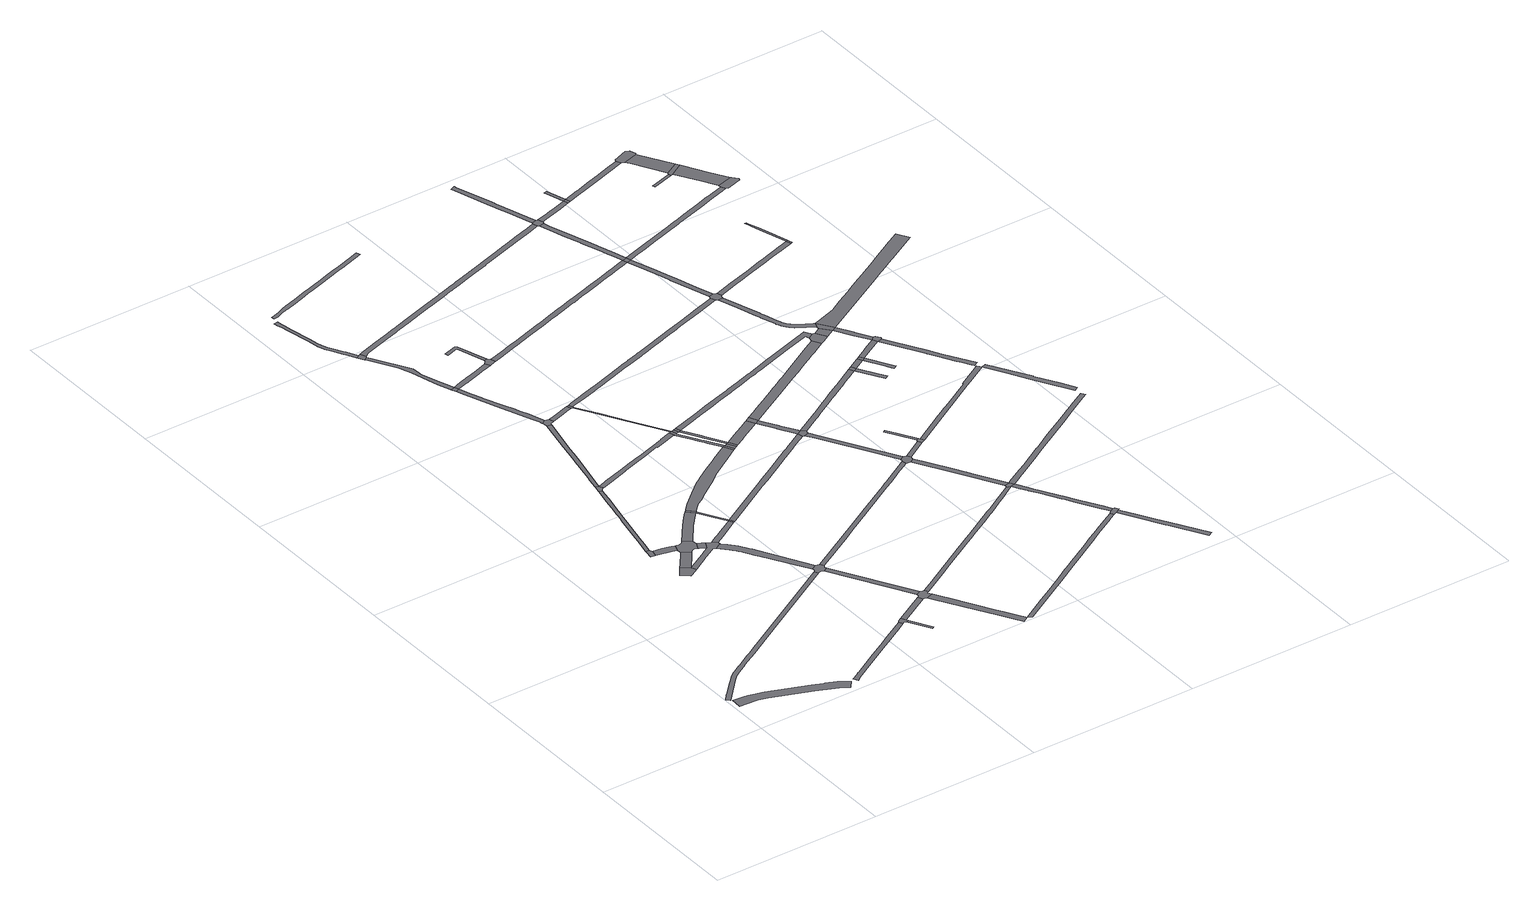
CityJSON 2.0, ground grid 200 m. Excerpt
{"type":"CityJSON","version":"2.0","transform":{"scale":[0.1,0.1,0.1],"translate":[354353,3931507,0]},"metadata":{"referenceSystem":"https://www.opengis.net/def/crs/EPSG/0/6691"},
"CityObjects":{
"road1":{"type":"Road","attributes":{"RoadStructureAttribute.sectionType":"1"},"geometry":[{"type":"MultiSurface","lod":"1","boundaries":[[[0,1,2,3,4,5,6,7,8,9,10,11,12,13,14,15,16,17,18,19]]]}]},
"road2":{"type":"Road","attributes":{"RoadStructureAttribute.sectionType":"1"},"geometry":[{"type":"MultiSurface","lod":"1","boundaries":[[[20,21,22,23,24,25,26,27,28,29,30,31,32,33,34,35,36,37,38,39,40,41,42,43,44,45,46,47,48,49,50,51,52,53,54]]]}]},
"road3":{"type":"Road","geometry":[{"type":"MultiSurface","lod":"1","boundaries":[[[55,56,57,58,59,60]]]}]},
"road4":{"type":"Road","attributes":{"RoadStructureAttribute.sectionType":"1"},"geometry":[{"type":"MultiSurface","lod":"1","boundaries":[[[61,62,63,64,65,66,67,68,69,70,71,72,73,74,75,76,77,78,79]]]}]},
"road5":{"type":"Road","geometry":[{"type":"MultiSurface","lod":"1","boundaries":[[[80,81,82,83,84,85]]]}]},
"road6":{"type":"Road","attributes":{"RoadStructureAttribute.sectionType":"1"},"geometry":[{"type":"MultiSurface","lod":"1","boundaries":[[[59,86,87,88,89,90,91,92,60]]]}]},
"road7":{"type":"Road","attributes":{"RoadStructureAttribute.sectionType":"1"},"geometry":[{"type":"MultiSurface","lod":"1","boundaries":[[[93,94,95,96,84,83,97,98,99,100,101,102]]]}]},
"road8":{"type":"Road","attributes":{"RoadStructureAttribute.sectionType":"1"},"geometry":[{"type":"MultiSurface","lod":"1","boundaries":[[[103,104,105,106,107,108,109,110,111,112,113,114,115,116,117,118,119,80,85]]]}]},
"road9":{"type":"Road","attributes":{"RoadStructureAttribute.sectionType":"1"},"geometry":[{"type":"MultiSurface","lod":"1","boundaries":[[[120,121,122,123,124,125,126,127,128,129,130,131,59,58,132,133,134,135,136,137,138,139]]]}]},
"road10":{"type":"Road","geometry":[{"type":"MultiSurface","lod":"1","boundaries":[[[140,141,142,143,144,145,102,101,90,89,146,147,148,149,150]]]}]},
"road11":{"type":"Road","geometry":[{"type":"MultiSurface","lod":"1","boundaries":[[[149,151,152,125,124,153,154,150]]]}]},
"road12":{"type":"Road","geometry":[{"type":"MultiSurface","lod":"1","boundaries":[[[78,155,156,157,158,159,160,79]]]}]},
"road13":{"type":"Road","geometry":[{"type":"MultiSurface","lod":"1","boundaries":[[[111,110,161,162,163,164,165,166,167,168]]]}]},
"road14":{"type":"Road","attributes":{"RoadStructureAttribute.sectionType":"1"},"geometry":[{"type":"MultiSurface","lod":"1","boundaries":[[[156,169,170,157]]]}]},
"road15":{"type":"Road","attributes":{"RoadStructureAttribute.sectionType":"1"},"geometry":[{"type":"MultiSurface","lod":"1","boundaries":[[[138,171,172,173,174,175,176,177,178,179,180,181,182,183,184,185,186,187,188,189,190,191,192,193,139]]]}]},
"road16":{"type":"Road","attributes":{"RoadStructureAttribute.sectionType":"1"},"geometry":[{"type":"MultiSurface","lod":"1","boundaries":[[[194,195,196,197,198,199,200,201,202,203,204,205,141,140,206,207,208,209,210,211,212,213,214,197,215,216]]]}]},
"road17":{"type":"Road","attributes":{"RoadStructureAttribute.sectionType":"1"},"geometry":[{"type":"MultiSurface","lod":"1","boundaries":[[[217,218,219,220,221,121,120,222,223,216]]]}]},
"road18":{"type":"Road","attributes":{"RoadStructureAttribute.sectionType":"1"},"geometry":[{"type":"MultiSurface","lod":"1","boundaries":[[[224,225,159,158]]]}]},
"road19":{"type":"Road","geometry":[{"type":"MultiSurface","lod":"1","boundaries":[[[226,227,228,229,230,231,232,233,186,185,234,235,236,33,32,237,238,239,240,241,242]]]}]},
"road20":{"type":"Road","geometry":[{"type":"MultiSurface","lod":"1","boundaries":[[[198,197,196,243,244]]]}]},
"road21":{"type":"Road","attributes":{"RoadStructureAttribute.sectionType":"1"},"geometry":[{"type":"MultiSurface","lod":"1","boundaries":[[[167,245,246,247,248,249,250,251,252,253,254,255,256,257,258,259,260,261,262,263,168]]]}]},
"road22":{"type":"Road","geometry":[{"type":"MultiSurface","lod":"1","boundaries":[[[223,264,194,216]]]}]},
"road23":{"type":"Road","attributes":{"RoadStructureAttribute.sectionType":"1"},"geometry":[{"type":"MultiSurface","lod":"1","boundaries":[[[242,241,265,266]]]}]},
"road24":{"type":"Road","attributes":{"RoadStructureAttribute.sectionType":"1"},"geometry":[{"type":"MultiSurface","lod":"1","boundaries":[[[267,268,269,270,271,272,273,274,275,276,277,278,279,280,281,282,283,284,285,286,287,288,289,290,291,292,293,294,295]]]}]},
"road25":{"type":"Road","geometry":[{"type":"MultiSurface","lod":"1","boundaries":[[[296,297,298,267,295,299,300,301]]]}]},
"road26":{"type":"Road","geometry":[{"type":"MultiSurface","lod":"1","boundaries":[[[302,303,304,305,266,265,306,307,308,309,225,224,310,311,312,313,314,315,316]]]}]},
"road27":{"type":"Road","attributes":{"RoadStructureAttribute.sectionType":"1"},"geometry":[{"type":"MultiSurface","lod":"1","boundaries":[[[317,318,319,320,321,322,323,324,325,301,300,326,327,328,329,330,331,332,333,334,335,336,337]]]}]},
"road28":{"type":"Road","geometry":[{"type":"MultiSurface","lod":"1","boundaries":[[[338,339,317,337]]]}]},
"road29":{"type":"Road","attributes":{"RoadStructureAttribute.sectionType":"1"},"geometry":[{"type":"MultiSurface","lod":"1","boundaries":[[[340,341,342,343,344,345,346,347,348,349,350,351,352,353,354,355,356,339,338]]]}]},
"road30":{"type":"Road","attributes":{"RoadStructureAttribute.sectionType":"1"},"geometry":[{"type":"MultiSurface","lod":"1","boundaries":[[[357,358,359,360,361,362,363,364,365,366,367,368,369,370,314,313]]]}]},
"road31":{"type":"Road","attributes":{"RoadStructureAttribute.sectionType":"1"},"geometry":[{"type":"MultiSurface","lod":"1","boundaries":[[[166,371,372,373,374,375,376,377,378,379,380,381,382,383,384,385,386,387,388,389,390,391,167]]]}]},
"road32":{"type":"Road","geometry":[{"type":"MultiSurface","lod":"1","boundaries":[[[392,393,394,347,346,395,396,254,253]]]}]},
"road33":{"type":"Road","attributes":{"RoadStructureAttribute.sectionType":"1"},"geometry":[{"type":"MultiSurface","lod":"1","boundaries":[[[397,398,399,400,401,402,403,404,405,406,407,408,409,410,244,243,411,412,413,414,415,416,417,418,419,420,421,422,423,424,425,426,427]]]}]},
"road34":{"type":"Road","attributes":{"RoadStructureAttribute.sectionType":"1"},"geometry":[{"type":"MultiSurface","lod":"1","boundaries":[[[428,429,430,394,393,431,432,433,434]]]}]},
"road35":{"type":"Road","attributes":{"RoadStructureAttribute.sectionType":"1"},"geometry":[{"type":"MultiSurface","lod":"1","boundaries":[[[339,435,436,437,438,439,440,441,442,443,444,445,446,447,448,449,450,317]]]}]},
"road36":{"type":"Road","geometry":[{"type":"MultiSurface","lod":"1","boundaries":[[[451,452,453,454,428,434,455]]]}]},
"road37":{"type":"Road","attributes":{"RoadStructureAttribute.sectionType":"1"},"geometry":[{"type":"MultiSurface","lod":"1","boundaries":[[[456,457,458,459,460,461,462,463,464]]]}]},
"road38":{"type":"Road","attributes":{"RoadStructureAttribute.sectionType":"1"},"geometry":[{"type":"MultiSurface","lod":"1","boundaries":[[[465,466,467,451,455,468,469,470,471]]]}]},
"road39":{"type":"Road","geometry":[{"type":"MultiSurface","lod":"1","boundaries":[[[472,456,464,473,443,442,474,475,476]]]}]},
"road40":{"type":"Road","attributes":{"RoadStructureAttribute.sectionType":"1"},"geometry":[{"type":"MultiSurface","lod":"1","boundaries":[[[477,478,479,480,481,482,483,484,485,486,487,488,489,490,491,492,493,494,495,496,497,498,499,500,501,502,503,504,505,506,507,508,509,510,511,512,513]]]}]},
"road41":{"type":"Road","attributes":{"RoadStructureAttribute.sectionType":"1"},"geometry":[{"type":"MultiSurface","lod":"1","boundaries":[[[514,515,516,517,518,519,520,521,522,523,524,525,526,527,528,529,530,531,532,533,534,535,536,537,538,539,540,541,542,543,544,545,546,194,264]]]}]},
"road42":{"type":"Road","attributes":{"RoadStructureAttribute.sectionType":"1"},"geometry":[{"type":"MultiSurface","lod":"1","boundaries":[[[547,548,549,550,551,552,553,554,555,230,229,556,557,558,559,560,561,562,563,564,565,566,567,568,569,570,571,572,573,574,575]]]}]},
"road43":{"type":"Road","geometry":[{"type":"MultiSurface","lod":"1","boundaries":[[[576,577,578,579]]]}]},
"road44":{"type":"Road","attributes":{"RoadStructureAttribute.sectionType":"1"},"geometry":[{"type":"MultiSurface","lod":"1","boundaries":[[[578,465,471,383,382,580,581,582,583,584,585,586,427,587,588,589,590,591,592,593,579]]]}]},
"road45":{"type":"Road","geometry":[{"type":"MultiSurface","lod":"1","boundaries":[[[577,576,594,595,596]]]}]},
"road46":{"type":"Road","attributes":{"RoadStructureAttribute.sectionType":"1"},"geometry":[{"type":"MultiSurface","lod":"1","boundaries":[[[594,597,598,599,600,601,602,603,595]]]}]},
"road47":{"type":"Road","geometry":[{"type":"MultiSurface","lod":"1","boundaries":[[[426,604,605,606,607,608,587,427]]]}]},
"road48":{"type":"Road","attributes":{"RoadStructureAttribute.sectionType":"1"},"geometry":[{"type":"MultiSurface","lod":"1","boundaries":[[[608,607,609,600]]]}]},
"road49":{"type":"Road","geometry":[{"type":"MultiSurface","lod":"1","boundaries":[[[600,609,610,611,601]]]}]},
"road50":{"type":"Road","attributes":{"RoadStructureAttribute.sectionType":"1"},"geometry":[{"type":"MultiSurface","lod":"1","boundaries":[[[611,612,613,614,615,616,617,618,619,620,621,622,623,601]]]}]},
"road51":{"type":"Road","attributes":{"RoadStructureAttribute.sectionType":"1"},"geometry":[{"type":"MultiSurface","lod":"1","boundaries":[[[624,625,626,627,628,629,630,631,632,633,634,635,636,637,638,639,640,641,642,643,644,645,646,647,648,649,650,362]]]}]},
"road52":{"type":"Road","attributes":{"RoadStructureAttribute.sectionType":"1"},"geometry":[{"type":"MultiSurface","lod":"1","boundaries":[[[651,652,653,654,655,656,657,658,659,660,661,662,663,664,665,666,667,668,669,670,671,672,673,674,675,676,677,678,679,680,681,682,683,684,685,686,687,688,668,689,690,691,692,693,694,695,696,697,698,302,316]]]}]},
"road53":{"type":"Road","geometry":[{"type":"MultiSurface","lod":"1","boundaries":[[[699,700,617,616]]]}]},
"road54":{"type":"Road","attributes":{"RoadStructureAttribute.sectionType":"1"},"geometry":[{"type":"MultiSurface","lod":"1","boundaries":[[[701,702,703,704,705,706,707,708,709,710,711,712,713,714,715,716,717,718,719,720,721,722,723,724,725,726,727,728,729,730,731,732,733,734,735,736,737,738,739,740,741,742,298,297,743,744,745,746,747,748,749,750,751,752,753,754,755,756,757,758,759,760,761,762,763,764,765,766,767,768,769,770,771,772]]]}]},
"road55":{"type":"Road","attributes":{"RoadStructureAttribute.sectionType":"1"},"geometry":[{"type":"MultiSurface","lod":"1","boundaries":[[[773,774,775,776,699,616,777,778,779,780,781,782,529,783]]]}]},
"road56":{"type":"Road","geometry":[{"type":"MultiSurface","lod":"1","boundaries":[[[784,785,786,787,783,529,528,788,789,790,791]]]}]},
"road57":{"type":"Road","attributes":{"RoadStructureAttribute.sectionType":"1"},"geometry":[{"type":"MultiSurface","lod":"1","boundaries":[[[790,792,793,794,795,796,797,798,799,800,801,802,791]]]}]},
"road58":{"type":"Road","attributes":{"RoadStructureAttribute.sectionType":"1"},"geometry":[{"type":"MultiSurface","lod":"1","boundaries":[[[803,804,805,806,807,808,809,810,811,812,813,814,815,816,817,818,819,820,821,822,823,824,825,826,454,453,827,828,829,830,831,832,833,834,835,836,837,838,839,840,841,842,843,844,845,846,847,848,849,850]]]}]},
"road59":{"type":"Road","attributes":{"RoadStructureAttribute.sectionType":"1"},"geometry":[{"type":"MultiSurface","lod":"1","boundaries":[[[851,852,853,854,855,856,857,858,859,860,861,862,863,864,865,866,867,868,869,870,871,872,873,874,875,876,877,476,475,878,879,880,881,882,883,884,885,886,887,888,889,890,891,892,893,894,895,896,897,898,899,900,901,902,903,904]]]}]},
"road60":{"type":"Road","geometry":[{"type":"MultiSurface","lod":"1","boundaries":[[[905,906,907,908,909,910,911,912,913,798,797,914,915,916,547,575,917]]]}]},
"road61":{"type":"Road","attributes":{"RoadStructureAttribute.sectionType":"1"},"geometry":[{"type":"MultiSurface","lod":"1","boundaries":[[[595,918,919,920,921,922,923,924,925,926,927,928,929,930,931,932,933,934,935,936,937,938,939,940,941,942,943,944,945,946,947,948,949,950,951,952,953,954,955,956,957,596]]]}]},
"road62":{"type":"Road","attributes":{"RoadStructureAttribute.sectionType":"1"},"geometry":[{"type":"MultiSurface","lod":"1","boundaries":[[[958,959,960,961,962,963,964,965,966,905,917]]]}]},
"road63":{"type":"Road","attributes":{"RoadStructureAttribute.sectionType":"1"},"geometry":[{"type":"MultiSurface","lod":"1","boundaries":[[[967,910,909,968]]]}]},
"road64":{"type":"Road","geometry":[{"type":"MultiSurface","lod":"1","boundaries":[[[969,970,971,689,668,688,960,959]]]}]},
"road65":{"type":"Road","attributes":{"RoadStructureAttribute.sectionType":"1"},"geometry":[{"type":"MultiSurface","lod":"1","boundaries":[[[972,973,974,975,976,977]]]}]},
"road66":{"type":"Road","attributes":{"RoadStructureAttribute.sectionType":"1"},"geometry":[{"type":"MultiSurface","lod":"1","boundaries":[[[787,978,979,980,981,982,983,984,985,986,987,988,989,990,991,992,993,994,995,996,997,998,999,1000,1001,1002,1003,783]]]}]},
"road67":{"type":"Road","geometry":[{"type":"MultiSurface","lod":"1","boundaries":[[[977,976,967,968,1004,1005]]]}]},
"road68":{"type":"Road","attributes":{"RoadStructureAttribute.sectionType":"1"},"geometry":[{"type":"MultiSurface","lod":"1","boundaries":[[[1006,1007,1008,1009,1010,1011,1012,1013,1014,1015,1016,1017,1018,700,699,1019,1020,1021,1022,1023,1024,1025,1026,1027,1028,1029,1030,1031,1032,1033]]]}]},
"road69":{"type":"Road","geometry":[{"type":"MultiSurface","lod":"1","boundaries":[[[1034,1035,1036,1037,679,678,635,634,1038,1039]]]}]},
"road70":{"type":"Road","attributes":{"RoadStructureAttribute.sectionType":"1"},"geometry":[{"type":"MultiSurface","lod":"1","boundaries":[[[1040,1041,1042,1043,1044,1045,1046,1047,1048,1034,1039]]]}]},
"road71":{"type":"Road","geometry":[{"type":"MultiSurface","lod":"1","boundaries":[[[1049,1050,992,991]]]}]},
"road72":{"type":"Road","attributes":{"RoadStructureAttribute.sectionType":"1"},"geometry":[{"type":"MultiSurface","lod":"1","boundaries":[[[1051,1052,1053,1054,1049,991]]]}]},
"road73":{"type":"Road","attributes":{"RoadStructureAttribute.sectionType":"1"},"geometry":[{"type":"MultiSurface","lod":"1","boundaries":[[[1055,1050,1049,1056,1057,1058,1059]]]}]},
"road74":{"type":"Road","attributes":{"RoadStructureAttribute.sectionType":"1"},"geometry":[{"type":"MultiSurface","lod":"1","boundaries":[[[1060,1061,1062,1063,1064,1065,1066,1067,1068,1069,1070,1071,1072,1073,1074]]]}]},
"road75":{"type":"Road","geometry":[{"type":"MultiSurface","lod":"1","boundaries":[[[1075,1076,1077,1078,1079,1080,1081,1067,1066,701,772,1082,1083,1084]]]}]},
"road76":{"type":"Road","attributes":{"RoadStructureAttribute.sectionType":"1"},"geometry":[{"type":"MultiSurface","lod":"1","boundaries":[[[1085,1086,1087,1088,1089,1090,1091,1092,1093,1083,1082,1094,1095,1096,1097,1098,1099,1100,1101,1102,904,1103]]]}]},
"road77":{"type":"Road","geometry":[{"type":"MultiSurface","lod":"1","boundaries":[[[1104,1103,904,903]]]}]},
"road78":{"type":"Road","attributes":{"RoadStructureAttribute.sectionType":"1"},"geometry":[{"type":"MultiSurface","lod":"1","boundaries":[[[903,1105,1106,1107,1108,1109,1110,1111,1112,1113,1114,1115,1116,1117,1118,1119,1104]]]}]},
"road79":{"type":"Road","attributes":{"RoadStructureAttribute.sectionType":"1"},"geometry":[{"type":"MultiSurface","lod":"1","boundaries":[[[1120,1121,1122,1123,1124,1125,1126,1127,1128,1129,1130,1131,1132,1133,1134,960,688,1135,1136,1137,1138,1139,1140,1141,1142,1143,1144,1145,1146,1147]]]}]},
"road80":{"type":"Road","geometry":[{"type":"MultiSurface","lod":"1","boundaries":[[[1148,1149,1150,1151,1152,1153,1154,1155,1156,1157,1158,1159,1160,1161,1162,1112,1111,1163,1164,1165,1166,1167,1168,850,849,1169,1170,1171,1172]]]}]},
"road81":{"type":"Road","geometry":[{"type":"MultiSurface","lod":"1","boundaries":[[[1173,1174,1059,1058]]]}]},
"road82":{"type":"Road","geometry":[{"type":"MultiSurface","lod":"1","boundaries":[[[1032,1175,1176,1177,1178,1179,1180,937,936,1033]]]}]},
"road83":{"type":"Road","attributes":{"RoadStructureAttribute.sectionType":"1"},"geometry":[{"type":"MultiSurface","lod":"1","boundaries":[[[1181,1182,1183,1184,1185,1186,1173,1058]]]}]},
"road84":{"type":"Road","attributes":{"RoadStructureAttribute.sectionType":"1"},"geometry":[{"type":"MultiSurface","lod":"1","boundaries":[[[1187,1188,1189,1190,1191,1192,1193,1194,1195,1196,1197,1198,1199,1200,1201,1202,1203,1204,1205,1206,1207,1208,1148,1172,1209,1210,1211,1212,1213,1214,1215,1216,1217,1218,1219,1220,1221,1222,1223,1224,1225,1226,1227]]]}]},
"road85":{"type":"Road","attributes":{"RoadStructureAttribute.sectionType":"1"},"geometry":[{"type":"MultiSurface","lod":"1","boundaries":[[[1228,1178,1177,1229]]]}]},
"road86":{"type":"Road","attributes":{"RoadStructureAttribute.sectionType":"1"},"geometry":[{"type":"MultiSurface","lod":"1","boundaries":[[[1230,1231,1232,1233,1234,1235,1236,1005,1004,1237,1238,1239,1240,1241,1242,1243,1244,1245,1246,1247,1248,1249,1250,1251,1252,1241,1253]]]}]},
"road87":{"type":"Road","attributes":{"RoadStructureAttribute.sectionType":"1"},"geometry":[{"type":"MultiSurface","lod":"1","boundaries":[[[1254,1255,1174,1173,1256,1257,1258,1259]]]}]},
"road88":{"type":"Road","attributes":{"RoadStructureAttribute.sectionType":"1"},"geometry":[{"type":"MultiSurface","lod":"1","boundaries":[[[1260,1261,1262,1263,1264,1265,1266,1075,1084,1267,1268,1269,1270,1271]]]}]},
"road89":{"type":"Road","geometry":[{"type":"MultiSurface","lod":"1","boundaries":[[[1272,1187,1227,1228,1229]]]}]},
"road90":{"type":"Road","attributes":{"RoadStructureAttribute.sectionType":"1"},"geometry":[{"type":"MultiSurface","lod":"1","boundaries":[[[1273,1259,1274,1275,1276,1272,1229]]]}]},
"road91":{"type":"Road","geometry":[{"type":"MultiSurface","lod":"1","boundaries":[[[1258,1277,1278,1279,1274,1259]]]}]},
"road92":{"type":"Road","attributes":{"RoadStructureAttribute.sectionType":"1"},"geometry":[{"type":"MultiSurface","lod":"1","boundaries":[[[1280,1281,1282,1260]]]}]},
"road93":{"type":"Road","geometry":[{"type":"MultiSurface","lod":"1","boundaries":[[[1283,1280,1260,1271]]]}]},
"road94":{"type":"Road","attributes":{"RoadStructureAttribute.sectionType":"1"},"geometry":[{"type":"MultiSurface","lod":"1","boundaries":[[[1284,1285,1286,1287,1288,1289,1277,1258,1290,1291,1292,1293,1294,1295,1296,1297,1298,1299]]]}]},
"road95":{"type":"Road","attributes":{"RoadStructureAttribute.sectionType":"1"},"geometry":[{"type":"MultiSurface","lod":"1","boundaries":[[[1300,1301,1302,1303,1304,1305,1306,1307,1308,1156,1155,1309,1310,1311,1312,1313,1314,1315,1316]]]}]},
"road96":{"type":"Road","attributes":{"RoadStructureAttribute.sectionType":"1"},"geometry":[{"type":"MultiSurface","lod":"1","boundaries":[[[1104,1317,1318,1319,1320,1321,1322,1323,1324,1325,1326,1327,1328,1329,1330,1331,1332,1333,1334,1335,1336,1337,1338,1339,1340,1341,1342,1343,1344,1345,1346,1347,1348,1349,1350,1103]]]}]},
"road97":{"type":"Road","attributes":{"RoadStructureAttribute.sectionType":"1"},"geometry":[{"type":"MultiSurface","lod":"1","boundaries":[[[1351,1352,1353,1354,1355,1356,1357,1358,1359,1360,1361,1362,1363,1364,1365,1366,1367,1368,1280,1283]]]}]},
"road98":{"type":"Road","attributes":{"RoadStructureAttribute.sectionType":"1"},"geometry":[{"type":"MultiSurface","lod":"1","boundaries":[[[1369,1370,1371,1372,1373,1374,1375,1376,1377,1378,1379,1380,1381,1382,1383,1384,1187,1272,1385,1386,1387,1388,1389,1390,1391,1392,1393,1394,1395,1396,1397,1398,1399,1400,1401,1402]]]}]},
"road99":{"type":"Road","attributes":{"RoadStructureAttribute.sectionType":"1"},"geometry":[{"type":"MultiSurface","lod":"1","boundaries":[[[1403,1404,1405,1406,1407,1408,1409,1410,1411,1412,1413,1414,1415,1300]]]}]},
"road100":{"type":"Road","geometry":[{"type":"MultiSurface","lod":"1","boundaries":[[[1300,1316,1416,1403]]]}]},
"road101":{"type":"Road","attributes":{"RoadStructureAttribute.sectionType":"1"},"geometry":[{"type":"MultiSurface","lod":"1","boundaries":[[[1417,1418,1419,1420,1421]]]}]},
"road102":{"type":"Road","geometry":[{"type":"MultiSurface","lod":"1","boundaries":[[[1359,1358,1422,1423,1424,1425,1426,1427]]]}]},
"road103":{"type":"Road","attributes":{"function":"3","RoadStructureAttribute.sectionType":"1"},"geometry":[{"type":"MultiSurface","lod":"1","boundaries":[[[1428,1423,1422,1429,1430]]]}]},
"road104":{"type":"Road","geometry":[{"type":"MultiSurface","lod":"1","boundaries":[[[1431,1432,1428,1430,1417,1421]]]}]},
"road105":{"type":"Road","attributes":{"function":"3","RoadStructureAttribute.sectionType":"1"},"geometry":[{"type":"MultiSurface","lod":"1","boundaries":[[[1433,1434,1435,1432,1431,1436,1437,1438,1439]]]}]},
"road106":{"type":"Road","geometry":[{"type":"MultiSurface","lod":"1","boundaries":[[[1440,1441,1442,1433,1439,1335,1334,1443]]]}]}
},
"vertices":[
[57,456,0],[146,451,0],[280,438,0],[388,412,0],[846,236,0],[1005,166,0],[1083,132,0],[1164,80,0],[1179,68,0],[1253,156,0],[1232,174,0],[1137,233,0],[1018,286,0],[1009,290,0],[890,342,0],[422,523,0],[299,552,0],[244,565,0],[191,572,0],[65,589,0],
[304,869,0],[340,904,0],[373,932,0],[392,945,0],[417,960,0],[461,986,0],[508,1014,0],[527,1025,0],[545,1035,0],[740,1147,0],[1025,1312,0],[1324,1485,0],[2150,1962,0],[2125,2005,0],[2071,1974,0],[1907,1879,0],[1297,1527,0],[1122,1425,0],[952,1328,0],[810,1245,0],[706,1186,0],[658,1158,0],[491,1062,0],[483,1057,0],[392,1003,0],[363,986,0],[338,969,0],[304,938,0],[268,904,0],[204,841,0],[200,837,0],[77,711,0],[73,707,0],[10,635,0],[49,600,0],
[968,2762,0],[1059,2681,0],[1079,2693,0],[1172,2748,0],[1142,2799,0],[1051,2871,0],
[2032,605,0],[1886,520,0],[1718,424,0],[1568,337,0],[1412,247,0],[1409,247,0],[1366,221,0],[1294,180,0],[1325,126,0],[1359,160,0],[1608,303,0],[1911,477,0],[1978,516,0],[2023,542,0],[2063,565,0],[2107,590,0],[2204,646,0],[2302,703,0],[2278,746,0],
[947,3322,0],[945,3311,0],[925,3208,0],[983,3197,0],[1000,3285,0],[983,3314,0],
[1181,2850,0],[1245,2933,0],[1302,3008,0],[1315,3025,0],[1226,3098,0],[1211,3078,0],[1089,2921,0],
[1214,3239,0],[1161,3253,0],[1110,3264,0],[1060,3275,0],[1047,3185,0],[1096,3175,0],[1142,3165,0],[1189,3152,0],[1217,3144,0],[1249,3227,0],
[999,3389,0],[1021,3491,0],[1033,3548,0],[1103,3866,0],[1124,3959,0],[1187,4249,0],[1191,4268,0],[1238,4482,0],[1196,4491,0],[1154,4293,0],[1117,4118,0],[1113,4101,0],[1082,3951,0],[1076,3927,0],[1002,3582,0],[1002,3581,0],[991,3524,0],
[1644,3022,0],[1589,3061,0],[1560,3062,0],[1541,3077,0],[1531,3084,0],[1490,3002,0],[1432,2969,0],[1382,2940,0],[1316,2902,0],[1315,2902,0],[1274,2878,0],[1226,2850,0],[1285,2814,0],[1293,2819,0],[1351,2852,0],[1385,2872,0],[1452,2911,0],[1540,2962,0],[1561,2944,0],[1641,2993,0],
[1440,3187,0],[1351,3251,0],[1334,3228,0],[1283,3216,0],[1266,3222,0],[1264,3222,0],[1341,3057,0],[1366,3063,0],[1389,3067,0],[1408,3056,0],[1449,3137,0],
[1425,3046,0],[1448,3033,0],[1497,3108,0],[1494,3109,0],
[2322,714,0],[2352,706,0],[2378,721,0],[2367,740,0],[2337,792,0],[2297,769,0],
[1241,4489,0],[1243,4494,0],[1246,4499,0],[1248,4502,0],[1253,4506,0],[1275,4513,0],[1257,4570,0],[1215,4579,0],
[2498,458,0],[2524,473,0],
[1595,2911,0],[1628,2876,0],[1660,2840,0],[1680,2815,0],[1688,2804,0],[1716,2763,0],[1737,2731,0],[1745,2716,0],[1767,2679,0],[1810,2607,0],[1839,2557,0],[1862,2519,0],[1865,2515,0],[2042,2224,0],[2141,2062,0],[2202,2098,0],[1937,2568,0],[1854,2714,0],[1849,2723,0],[1832,2751,0],[1773,2848,0],[1695,2937,0],[1647,2986,0],
[1975,3284,0],[1893,3427,0],[1792,3604,0],[1775,3594,0],[1695,3670,0],[1655,3628,0],[1586,3551,0],[1523,3473,0],[1495,3438,0],[1484,3426,0],[1459,3393,0],[1441,3369,0],[1517,3288,0],[1548,3326,0],[1552,3332,0],[1572,3358,0],[1607,3404,0],[1646,3450,0],[1671,3480,0],[1708,3521,0],[1736,3553,0],[1876,3416,0],[1958,3273,0],
[1924,3254,0],[1786,3173,0],[1710,3129,0],[1671,3107,0],[1635,3087,0],[1739,3076,0],[1988,3222,0],
[2735,952,0],[2705,1004,0],
[2260,2009,0],[2261,2019,0],[2267,2032,0],[2276,2040,0],[2251,2084,0],[2238,2082,0],[2224,2084,0],[2212,2089,0],[2145,2047,0],[2144,2032,0],[2137,2018,0],[2165,1970,0],[2179,1973,0],[2191,1974,0],[2205,1966,0],[2213,1957,0],[2264,1995,0],
[1789,3609,0],[1715,3691,0],
[1289,4710,0],[1351,4986,0],[1376,5098,0],[1391,5168,0],[1396,5188,0],[1400,5208,0],[1418,5290,0],[1503,5672,0],[1524,5766,0],[1471,5777,0],[1385,5368,0],[1371,5301,0],[1364,5269,0],[1359,5251,0],[1326,5099,0],[1321,5076,0],[1253,4755,0],[1245,4715,0],[1231,4654,0],
[2005,3232,0],
[2730,1058,0],[2788,1083,0],
[669,7953,0],[655,7979,0],[597,8082,0],[592,8089,0],[527,8205,0],[495,8266,0],[479,8306,0],[469,8338,0],[459,8384,0],[441,8482,0],[389,8749,0],[372,8836,0],[367,8866,0],[359,8910,0],[356,8937,0],[307,8931,0],[318,8880,0],[331,8829,0],[348,8741,0],[400,8475,0],[418,8376,0],[428,8327,0],[440,8292,0],[456,8248,0],[490,8185,0],[560,8061,0],[564,8054,0],[592,8005,0],[629,7933,0],
[716,7888,0],[723,7895,0],[696,7964,0],[630,7930,0],[673,7856,0],[713,7880,0],
[2834,1070,0],[2823,1068,0],[2810,1067,0],[2799,1074,0],[2733,1044,0],[2733,1033,0],[2728,1020,0],[2717,1011,0],[2749,954,0],[2762,954,0],[2771,949,0],[2781,940,0],[2859,970,0],[2834,1012,0],[2859,1027,0],
[1120,6909,0],[1109,6938,0],[1099,6967,0],[1064,7060,0],[1017,7207,0],[987,7299,0],[982,7323,0],[977,7426,0],[737,7840,0],[693,7823,0],[852,7552,0],[870,7515,0],[882,7485,0],[893,7459,0],[906,7422,0],[921,7373,0],[961,7240,0],[996,7097,0],[1013,7042,0],[1048,6948,0],[1070,6890,0],
[1092,6834,0],[1140,6853,0],
[1132,6729,0],[1288,6307,0],[1351,6152,0],[1392,6044,0],[1428,5944,0],[1453,5878,0],[1463,5844,0],[1516,5871,0],[1479,5978,0],[1449,6065,0],[1409,6168,0],[1387,6221,0],[1331,6357,0],[1242,6573,0],[1234,6595,0],[1198,6695,0],[1176,6754,0],
[2815,883,0],[3062,463,0],[3179,263,0],[3269,110,0],[3329,8,0],[3399,51,0],[3341,150,0],[3260,288,0],[3209,374,0],[3123,521,0],[3066,617,0],[2965,790,0],[2906,889,0],[2860,968,0],
[1309,4523,0],[1409,4555,0],[1633,4627,0],[1631,4635,0],[1761,4675,0],[1979,4743,0],[2157,4804,0],[2161,4793,0],[2291,4834,0],[2322,4844,0],[2332,4846,0],[2430,4877,0],[2412,4935,0],[2273,4891,0],[2267,4889,0],[1955,4790,0],[1907,4775,0],[1764,4730,0],[1615,4683,0],[1370,4605,0],[1291,4580,0],
[1528,5787,0],[1579,5803,0],[1562,5857,0],[1468,5829,0],[1470,5811,0],
[2625,4355,0],[2502,4283,0],[2497,4280,0],[2455,4254,0],[2418,4233,0],[2365,4202,0],[2277,4149,0],[2193,4093,0],[2128,4048,0],[2109,4035,0],[2027,3973,0],[1949,3909,0],[1797,3773,0],[1725,3701,0],[1803,3624,0],[1874,3694,0],[1900,3718,0],[1954,3747,0],[2050,3817,0],[2201,3923,0],[2206,3927,0],[2252,3961,0],[2308,4003,0],[2310,4006,0],[2343,4030,0],[2347,4033,0],[2500,4131,0],[2600,4194,0],[2628,4212,0],[2765,4301,0],[2708,4404,0],
[1847,5946,0],[1814,5935,0],[1642,5881,0],[1614,5814,0],[1713,5846,0],[1826,5881,0],[1864,5894,0],
[1283,6898,0],[1291,6900,0],[1310,6906,0],[1312,6907,0],[1469,6957,0],[1523,6973,0],[1573,6989,0],[1656,7015,0],[1626,7072,0],[1456,7017,0],[1317,6972,0],[1291,6964,0],[1285,6962,0],[1256,6953,0],[1232,6945,0],[1161,6922,0],
[1896,5894,0],[1892,5901,0],[1889,5908,0],[1874,5954,0],[1883,5887,0],
[1693,7136,0],[1582,7491,0],[1581,7493,0],[1559,7506,0],[1558,7506,0],[1403,7458,0],[1415,7420,0],[1549,7461,0],[1655,7125,0],
[2449,4950,0],[2208,5362,0],[2043,5644,0],[2034,5629,0],[2193,5357,0],[2196,5352,0],[2436,4942,0],
[1699,7116,0],[1654,7104,0],[1721,7036,0],[1745,7044,0],[1724,7102,0],
[1638,9455,0],[1463,9399,0],[1394,9378,0],[1294,9346,0],[1179,9310,0],[1126,9293,0],[1112,9289,0],[951,9238,0],[910,9225,0],[776,9183,0],[599,9127,0],[588,9124,0],[563,9114,0],[545,9107,0],[525,9099,0],[471,9076,0],[435,9060,0],[406,9052,0],[376,9045,0],[355,9042,0],[360,9000,0],[389,9008,0],[418,9013,0],[448,9023,0],[493,9041,0],[542,9057,0],[582,9070,0],[588,9072,0],[707,9109,0],[815,9144,0],[919,9176,0],[968,9192,0],[1127,9242,0],[1409,9331,0],[1480,9354,0],[1768,9444,0],[1753,9491,0],
[2015,3237,0],[2177,3331,0],[2608,3583,0],[2711,3643,0],[2874,3738,0],[3038,3834,0],[3065,3849,0],[3103,3871,0],[3118,3879,0],[3290,3980,0],[3304,3988,0],[3359,4018,0],[3402,4043,0],[3431,4060,0],[3480,4087,0],[3469,4153,0],[3447,4140,0],[3401,4111,0],[3356,4087,0],[3323,4069,0],[3259,4032,0],[3213,4004,0],[3163,3976,0],[3087,3931,0],[3068,3920,0],[3034,3900,0],[3008,3885,0],[2841,3788,0],[2695,3703,0],[2582,3638,0],[2496,3587,0],[2147,3384,0],[2104,3359,0],
[4037,3117,0],[3687,2912,0],[3664,2898,0],[3628,2877,0],[3607,2865,0],[3181,2620,0],[3143,2598,0],[2968,2497,0],[2743,2367,0],[2387,2104,0],[2722,2297,0],[2801,2343,0],[2892,2396,0],[2943,2425,0],[2997,2456,0],[3035,2478,0],[3168,2555,0],[3205,2576,0],[3632,2822,0],[3649,2832,0],[3691,2856,0],[3712,2868,0],[3828,2936,0],[3872,2962,0],[3927,2994,0],[3985,3028,0],[4006,3040,0],[4031,3055,0],[4052,3068,0],
[2502,4899,0],[2484,4957,0],[2451,4947,0],[2469,4889,0],
[2434,4871,0],[2506,4748,0],[2520,4724,0],[2574,4633,0],[2604,4582,0],[2621,4554,0],[2682,4448,0],[2736,4420,0],[2632,4599,0],[2620,4619,0],[2602,4649,0],[2581,4684,0],[2533,4764,0],[2462,4887,0],
[2505,4893,0],[2531,4909,0],[2513,4966,0],
[2631,4679,0],[2638,4667,0],[2771,4440,0],[2775,4433,0],[2801,4447,0],[2665,4679,0],[2648,4708,0],
[2770,4304,0],[2783,4311,0],[2785,4312,0],[2793,4317,0],[2740,4413,0],
[2828,4336,0],
[2840,4343,0],[2855,4351,0],
[2944,4400,0],[2975,4418,0],[2994,4429,0],[3118,4498,0],[3233,4562,0],[3179,4657,0],[3158,4646,0],[3147,4640,0],[3130,4630,0],[3063,4593,0],[2923,4514,0],[2889,4495,0],
[3451,23,0],[3887,278,0],[4067,383,0],[4334,540,0],[4802,814,0],[4822,825,0],[4860,847,0],[4887,863,0],[5145,1009,0],[5155,1016,0],[5230,1059,0],[5206,1101,0],[5133,1059,0],[4979,972,0],[4854,902,0],[4835,891,0],[4793,867,0],[4775,856,0],[4656,786,0],[4331,596,0],[4308,583,0],[4182,509,0],[4169,501,0],[4074,445,0],[4034,422,0],[3868,325,0],[3709,232,0],
[2906,1054,0],[3166,1204,0],[3311,1288,0],[3623,1468,0],[3677,1499,0],[3713,1520,0],[3787,1562,0],[3840,1593,0],[4097,1742,0],[4223,1814,0],[4229,1818,0],[4284,1849,0],[4294,1855,0],[4378,1910,0],[4415,1932,0],[4467,1964,0],[4605,2048,0],[4674,2090,0],[4727,1999,0],[4767,1932,0],[4772,1923,0],[4829,1828,0],[4960,1606,0],[4968,1592,0],[5028,1489,0],[5187,1218,0],[5215,1170,0],[5237,1132,0],[5281,1158,0],[5259,1195,0],[5231,1244,0],[5086,1489,0],[4998,1639,0],[4994,1646,0],[4858,1879,0],[4832,1925,0],[4804,1973,0],[4727,2107,0],[4623,2105,0],[4394,1971,0],[4255,1891,0],[4205,1861,0],[3808,1632,0],[3691,1565,0],[3658,1546,0],[3609,1517,0],[3608,1517,0],[2951,1137,0],
[3285,4591,0],[3238,4690,0],
[3525,8861,0],[3436,8833,0],[3362,8810,0],[3354,8807,0],[3264,8779,0],[3189,8754,0],[3084,8721,0],[3025,8702,0],[3017,8700,0],[2844,8645,0],[2682,8595,0],[2672,8592,0],[2541,8550,0],[2529,8547,0],[2522,8544,0],[2494,8535,0],[2475,8530,0],[2385,8501,0],[2379,8499,0],[2323,8481,0],[2262,8462,0],[2245,8456,0],[2203,8443,0],[2186,8437,0],[2167,8431,0],[2151,8426,0],[2085,8405,0],[1992,8375,0],[1973,8369,0],[1886,8342,0],[1799,8315,0],[1729,8292,0],[1633,8262,0],[1470,8210,0],[1296,8155,0],[1285,8152,0],[1209,8128,0],[1121,8101,0],[944,8046,0],[729,7978,0],[720,7974,0],[701,7966,0],[761,7920,0],[776,7929,0],[790,7933,0],[1083,8028,0],[1229,8073,0],[1259,8083,0],[1437,8138,0],[1648,8205,0],[1747,8236,0],[1796,8252,0],[2014,8320,0],[2118,8353,0],[2144,8361,0],[2175,8371,0],[2189,8375,0],[2220,8385,0],[2277,8403,0],[2316,8415,0],[2392,8439,0],[2520,8480,0],[2691,8533,0],[2707,8539,0],[2761,8556,0],[3087,8659,0],[3113,8667,0],[3219,8701,0],[3244,8708,0],[3398,8757,0],[3514,8793,0],[3543,8803,0],
[3509,4209,0],[3407,4381,0],[3400,4392,0],[3306,4554,0],[3255,4525,0],[3348,4364,0],[3355,4351,0],[3459,4176,0],[3461,4171,0],[3461,4168,0],[3521,4183,0],
[3562,4116,0],[3563,4127,0],[3568,4137,0],[3574,4144,0],[3491,4089,0],[3502,4088,0],[3505,4087,0],[3564,4106,0],
[3552,4009,0],[3702,3757,0],[3757,3663,0],[3783,3618,0],[3826,3543,0],[4048,3159,0],[4096,3185,0],[4093,3192,0],[3830,3645,0],[3686,3895,0],[3617,4014,0],
[4182,6686,0],[3926,6605,0],[3876,6588,0],[3809,6566,0],[3704,6533,0],[3528,6478,0],[3386,6434,0],[3356,6424,0],[3181,6369,0],[3016,6316,0],[3011,6315,0],[2983,6306,0],[2847,6263,0],[2843,6262,0],[2783,6243,0],[2667,6207,0],[2491,6151,0],[2318,6096,0],[2310,6094,0],[2298,6090,0],[2149,6043,0],[1980,5988,0],[1923,5970,0],[1901,5963,0],[1953,5928,0],[2062,5953,0],[2181,5990,0],[2226,6004,0],[2254,6013,0],[2344,6041,0],[2515,6096,0],[2693,6152,0],[2733,6164,0],[2801,6186,0],[3014,6253,0],[3034,6259,0],[3088,6276,0],[3201,6312,0],[3328,6352,0],[3362,6363,0],[3374,6367,0],[3511,6410,0],[3546,6421,0],[3659,6457,0],[3946,6547,0],[4091,6593,0],[4231,6637,0],[4195,6690,0],
[3856,7774,0],[3823,7762,0],[3708,7726,0],[3656,7710,0],[3544,7674,0],[3538,7673,0],[3379,7623,0],[3366,7619,0],[3357,7616,0],[3184,7561,0],[3149,7550,0],[3052,7520,0],[3016,7508,0],[2892,7470,0],[2842,7454,0],[2667,7399,0],[2546,7361,0],[2496,7345,0],[2357,7302,0],[2333,7294,0],[2325,7291,0],[2143,7233,0],[2038,7200,0],[1971,7179,0],[1957,7175,0],[1923,7165,0],[1801,7127,0],[1833,7072,0],[1941,7106,0],[2013,7128,0],[2106,7158,0],[2179,7181,0],[2351,7235,0],[2374,7242,0],[2562,7302,0],[2687,7341,0],[2747,7360,0],[2762,7365,0],[2862,7396,0],[2872,7399,0],[3015,7445,0],[3032,7450,0],[3153,7488,0],[3210,7506,0],[3224,7511,0],[3387,7562,0],[3545,7612,0],[3560,7617,0],[3569,7619,0],[3648,7644,0],[3735,7672,0],[3822,7699,0],[3897,7724,0],[3881,7781,0],
[4154,3096,0],[4154,3104,0],[4155,3115,0],[4158,3123,0],[4164,3133,0],[4137,3175,0],[4124,3173,0],[4113,3174,0],[4105,3177,0],[4050,3148,0],[4050,3134,0],[4048,3129,0],[4106,3060,0],
[2542,4912,0],[2741,4975,0],[2826,5002,0],[2842,5007,0],[2859,5012,0],[3066,5078,0],[3195,5119,0],[3365,5172,0],[3382,5178,0],[3538,5227,0],[3704,5279,0],[3716,5283,0],[3754,5295,0],[3794,5307,0],[3844,5324,0],[4293,5466,0],[4561,5551,0],[4579,5557,0],[4600,5513,0],[4663,5555,0],[4612,5631,0],[4564,5616,0],[4542,5608,0],[4275,5523,0],[4111,5472,0],[4080,5462,0],[4023,5444,0],[3826,5382,0],[3795,5370,0],[3708,5343,0],[3698,5340,0],[3520,5284,0],[3373,5238,0],[3347,5229,0],[3178,5176,0],[3001,5120,0],[2876,5080,0],[2873,5080,0],[2832,5066,0],[2524,4970,0],
[4368,2608,0],[4634,2148,0],[4697,2160,0],[4485,2525,0],[4456,2576,0],[4430,2621,0],[4419,2638,0],[4411,2653,0],[4207,3005,0],
[4383,3319,0],[4408,3276,0],
[4636,2135,0],[4636,2126,0],[4633,2115,0],
[4305,3561,0],[4231,3685,0],[4201,3667,0],[4285,3526,0],[4390,3347,0],[4420,3365,0],
[3782,4266,0],[3813,4283,0],[3846,4302,0],[3851,4305,0],[4027,4408,0],[4134,4471,0],[4178,4497,0],[4183,4499,0],[4195,4507,0],[4330,4585,0],[4347,4595,0],[4422,4638,0],[4490,4678,0],[4618,4753,0],[4587,4805,0],[4463,4733,0],[4392,4692,0],[4318,4648,0],[4299,4638,0],[4148,4550,0],[4064,4501,0],[4004,4466,0],[3835,4366,0],[3813,4354,0],[3782,4336,0],[3545,4199,0],
[4456,3304,0],[4431,3347,0],
[4456,5380,0],[4286,5285,0],[4109,5180,0],[3946,5089,0],[3936,5083,0],[3907,5068,0],[3790,5000,0],[3762,4984,0],[3682,4939,0],[3588,4887,0],[3535,4857,0],[3412,4788,0],[3329,4742,0],[3468,4693,0],[3641,4791,0],[3789,4875,0],[3844,4905,0],[4024,5005,0],[4135,5066,0],[4164,5084,0],[4232,5123,0],[4337,5183,0],[4401,5218,0],[4419,5228,0],[4486,5264,0],[4512,5279,0],[4638,5350,0],[4582,5449,0],
[5313,1103,0],[5328,1112,0],[5304,1154,0],[5287,1148,0],[5239,1064,0],[5266,1077,0],
[5368,899,0],[5542,595,0],[5549,583,0],[5790,174,0],[5842,205,0],[5594,625,0],[5521,749,0],[5432,900,0],[5407,942,0],
[4657,4775,0],[4627,4828,0],
[4796,4453,0],[4835,4475,0],[4798,4537,0],[4786,4557,0],
[4757,4904,0],[4745,4827,0],[4787,4851,0],[4797,4857,0],[4766,4909,0],
[3223,9867,0],[3225,9860,0],[3374,9386,0],[3380,9369,0],[3407,9280,0],[3438,9183,0],[3534,8879,0],[3591,8898,0],[3437,9386,0],[3437,9387,0],[3431,9406,0],[3421,9433,0],[3282,9872,0],[3281,9877,0],[3279,9890,0],
[3611,8888,0],[3608,8887,0],[3604,8888,0],[3599,8890,0],[3597,8891,0],[3595,8893,0],[3593,8895,0],[3561,8793,0],[3621,8805,0],[3635,8832,0],
[3894,7939,0],[3862,8040,0],[3857,8057,0],[3828,8144,0],[3824,8157,0],[3779,8303,0],[3774,8321,0],[3708,8530,0],[3641,8741,0],[3579,8738,0],[3603,8662,0],[3660,8479,0],[3716,8303,0],[3722,8285,0],[3791,8069,0],[3825,7960,0],[3846,7893,0],[3872,7806,0],[3937,7799,0],
[3956,7742,0],
[3974,7483,0],[4030,7307,0],[4057,7221,0],[4061,7205,0],[4062,7203,0],[4147,6934,0],[4212,6727,0],[4269,6748,0],[4262,6768,0],[4204,6953,0],[4119,7220,0],[4119,7223,0],[4117,7228,0],[4115,7238,0],[4031,7501,0],
[6094,2968,0],[5969,2897,0],[5964,2894,0],[5887,2850,0],[5882,2847,0],[5798,2799,0],[5646,2711,0],[5534,2647,0],[5349,2537,0],[5304,2511,0],[5302,2510,0],[5009,2340,0],[4931,2296,0],[4863,2256,0],[4715,2172,0],[4818,2160,0],[4887,2200,0],[4891,2203,0],[5202,2384,0],[5334,2461,0],[5380,2488,0],[5522,2570,0],[5832,2751,0],[5958,2824,0],[6047,2876,0],[6174,2950,0],[6281,3012,0],[6254,3059,0],
[4308,6627,0],[4308,6632,0],[4309,6640,0],[4311,6648,0],[4315,6657,0],[4320,6662,0],[4324,6665,0],[4328,6668,0],[4313,6727,0],[4305,6726,0],[4299,6726,0],[4292,6728,0],[4286,6731,0],[4279,6735,0],[4275,6740,0],[4212,6718,0],[4212,6717,0],[4211,6713,0],[4208,6705,0],[4204,6698,0],[4199,6693,0],[4233,6636,0],[4242,6630,0],[4244,6626,0],[4247,6619,0],
[4836,4880,0],[4805,4932,0],
[4687,5377,0],[4722,5397,0],[4764,5420,0],[4696,5543,0],[4683,5546,0],[4666,5549,0],
[4923,4635,0],[4930,4623,0],[4959,4572,0],[4972,4548,0],[5012,4570,0],[4988,4612,0],
[4798,5689,0],[4788,5695,0],[4760,5711,0],[4715,5739,0],[4642,5784,0],[4621,5798,0],[4604,5813,0],[4586,5830,0],[4571,5848,0],[4557,5867,0],[4546,5887,0],[4545,5888,0],[4536,5909,0],[4527,5932,0],[4522,5949,0],[4516,5966,0],[4468,6121,0],[4462,6137,0],[4463,6137,0],[4457,6154,0],[4450,6177,0],[4379,6402,0],[4321,6384,0],[4393,6158,0],[4399,6137,0],[4405,6119,0],[4410,6103,0],[4465,5928,0],[4471,5911,0],[4481,5886,0],[4492,5861,0],[4506,5835,0],[4524,5811,0],[4543,5789,0],[4563,5769,0],[4586,5749,0],[4610,5734,0],[4684,5688,0],[4729,5660,0],[4753,5646,0],[4777,5631,0],
[4778,5599,0],[4871,5480,0],
[5641,4067,0],[5377,3913,0],[5383,3904,0],[5044,3706,0],[4910,3628,0],[4899,3621,0],[4833,3583,0],[4918,3575,0],[4924,3578,0],[5397,3855,0],[5460,3892,0],[5717,4042,0],[5852,3808,0],[5894,3734,0],[5991,3567,0],[6079,3413,0],[6238,3138,0],[6290,3168,0],[6197,3328,0],[6137,3433,0],[6042,3598,0],[6041,3600,0],[5774,4063,0],[5680,4090,0],
[4937,5010,0],[4933,5008,0],[4964,4956,0],[4974,4962,0],[5123,5047,0],[5093,5100,0],
[4027,9019,0],[4014,9015,0],[3882,8973,0],[3837,8959,0],[3771,8938,0],[3729,8925,0],[3716,8921,0],[3657,8839,0],[3694,8851,0],[3755,8870,0],[3922,8922,0],[4045,8961,0],
[4923,5508,0],
[4982,5290,0],[5135,5146,0],[5033,5319,0],[5026,5331,0],
[5186,5059,0],[5193,5087,0],[5163,5139,0],
[4065,9031,0],[3994,9265,0],[3956,9253,0],
[4083,8973,0],
[5723,4136,0],[5519,4484,0],[5457,4590,0],[5454,4595,0],[5449,4606,0],[5243,4961,0],[5204,4908,0],[5397,4576,0],[5403,4565,0],[5405,4562,0],[5450,4484,0],[5516,4371,0],[5570,4278,0],[5600,4227,0],[5653,4137,0],[5671,4105,0],
[5444,7084,0],[5290,7035,0],[5282,7033,0],[5149,6990,0],[5040,6956,0],[5001,6944,0],[4920,6918,0],[4792,6878,0],[4533,6796,0],[4550,6739,0],[4642,6768,0],[4810,6821,0],[5058,6899,0],[5107,6915,0],[5170,6934,0],[5308,6978,0],[5462,7027,0],
[4072,7779,0],[4152,7804,0],[4204,7820,0],[4255,7836,0],[4394,7881,0],[4419,7888,0],[4580,7939,0],[4613,7949,0],[4642,7958,0],[4739,7989,0],[4765,7997,0],[4935,8050,0],[4952,8056,0],[4964,8059,0],[5121,8109,0],[5283,8161,0],[5461,8217,0],[5511,8233,0],[5483,8286,0],[5477,8284,0],[5443,8274,0],[5265,8218,0],[5261,8217,0],[5103,8167,0],[4945,8117,0],[4928,8112,0],[4911,8107,0],[4758,8058,0],[4757,8058,0],[4715,8044,0],[4595,8006,0],[4439,7957,0],[4186,7878,0],[3992,7817,0],
[4252,9027,0],[4278,9035,0],[4604,9138,0],[4610,9140,0],[4772,9191,0],[4779,9193,0],[4885,9227,0],[4916,9236,0],[4890,9291,0],[4879,9287,0],[4756,9248,0],[4606,9201,0],[4590,9196,0],[4573,9191,0],[4419,9142,0],[4254,9090,0],[4246,9088,0],[4068,9032,0],
[6233,6427,0],[6211,6413,0],[6147,6377,0],[6050,6323,0],[5888,6232,0],[5758,6160,0],[5741,6150,0],[5725,6141,0],[5625,6085,0],[5574,6056,0],[5476,6002,0],[5407,5964,0],[5245,5873,0],[5095,5788,0],[4870,5713,0],[4844,5704,0],[5030,5569,0],[5188,5658,0],[5347,5747,0],[5506,5835,0],[5665,5924,0],[5718,5954,0],[5764,5979,0],[5808,6004,0],[5824,6014,0],[5829,6016,0],[5840,6022,0],[5983,6101,0],[6015,6119,0],[6124,6181,0],[6141,6191,0],[6301,6279,0],[6513,6400,0],[6433,6538,0],
[5465,7091,0],[5462,7098,0],[5392,7331,0],[5354,7459,0],[5335,7526,0],[5329,7543,0],[5311,7601,0],[5290,7594,0],[5308,7537,0],[5312,7523,0],[5333,7453,0],[5370,7324,0],[5441,7092,0],
[5483,7034,0],
[5187,8786,0],[4932,8706,0],[4940,8679,0],[4941,8675,0],[5197,8755,0],
[4955,9228,0],[5133,9280,0],[5140,9292,0],[5115,9363,0],[5073,9381,0],[4901,9319,0],
[5353,8901,0],[4988,9171,0],[5196,8811,0],
[5224,8764,0],[5380,8854,0],
[5662,8368,0],[5541,8577,0],[5390,8836,0],[5226,8759,0],[5383,8489,0],[5460,8355,0],[5481,8319,0],
[5718,8273,0],[5723,8301,0],[5673,8361,0],[5538,8220,0]
]}
